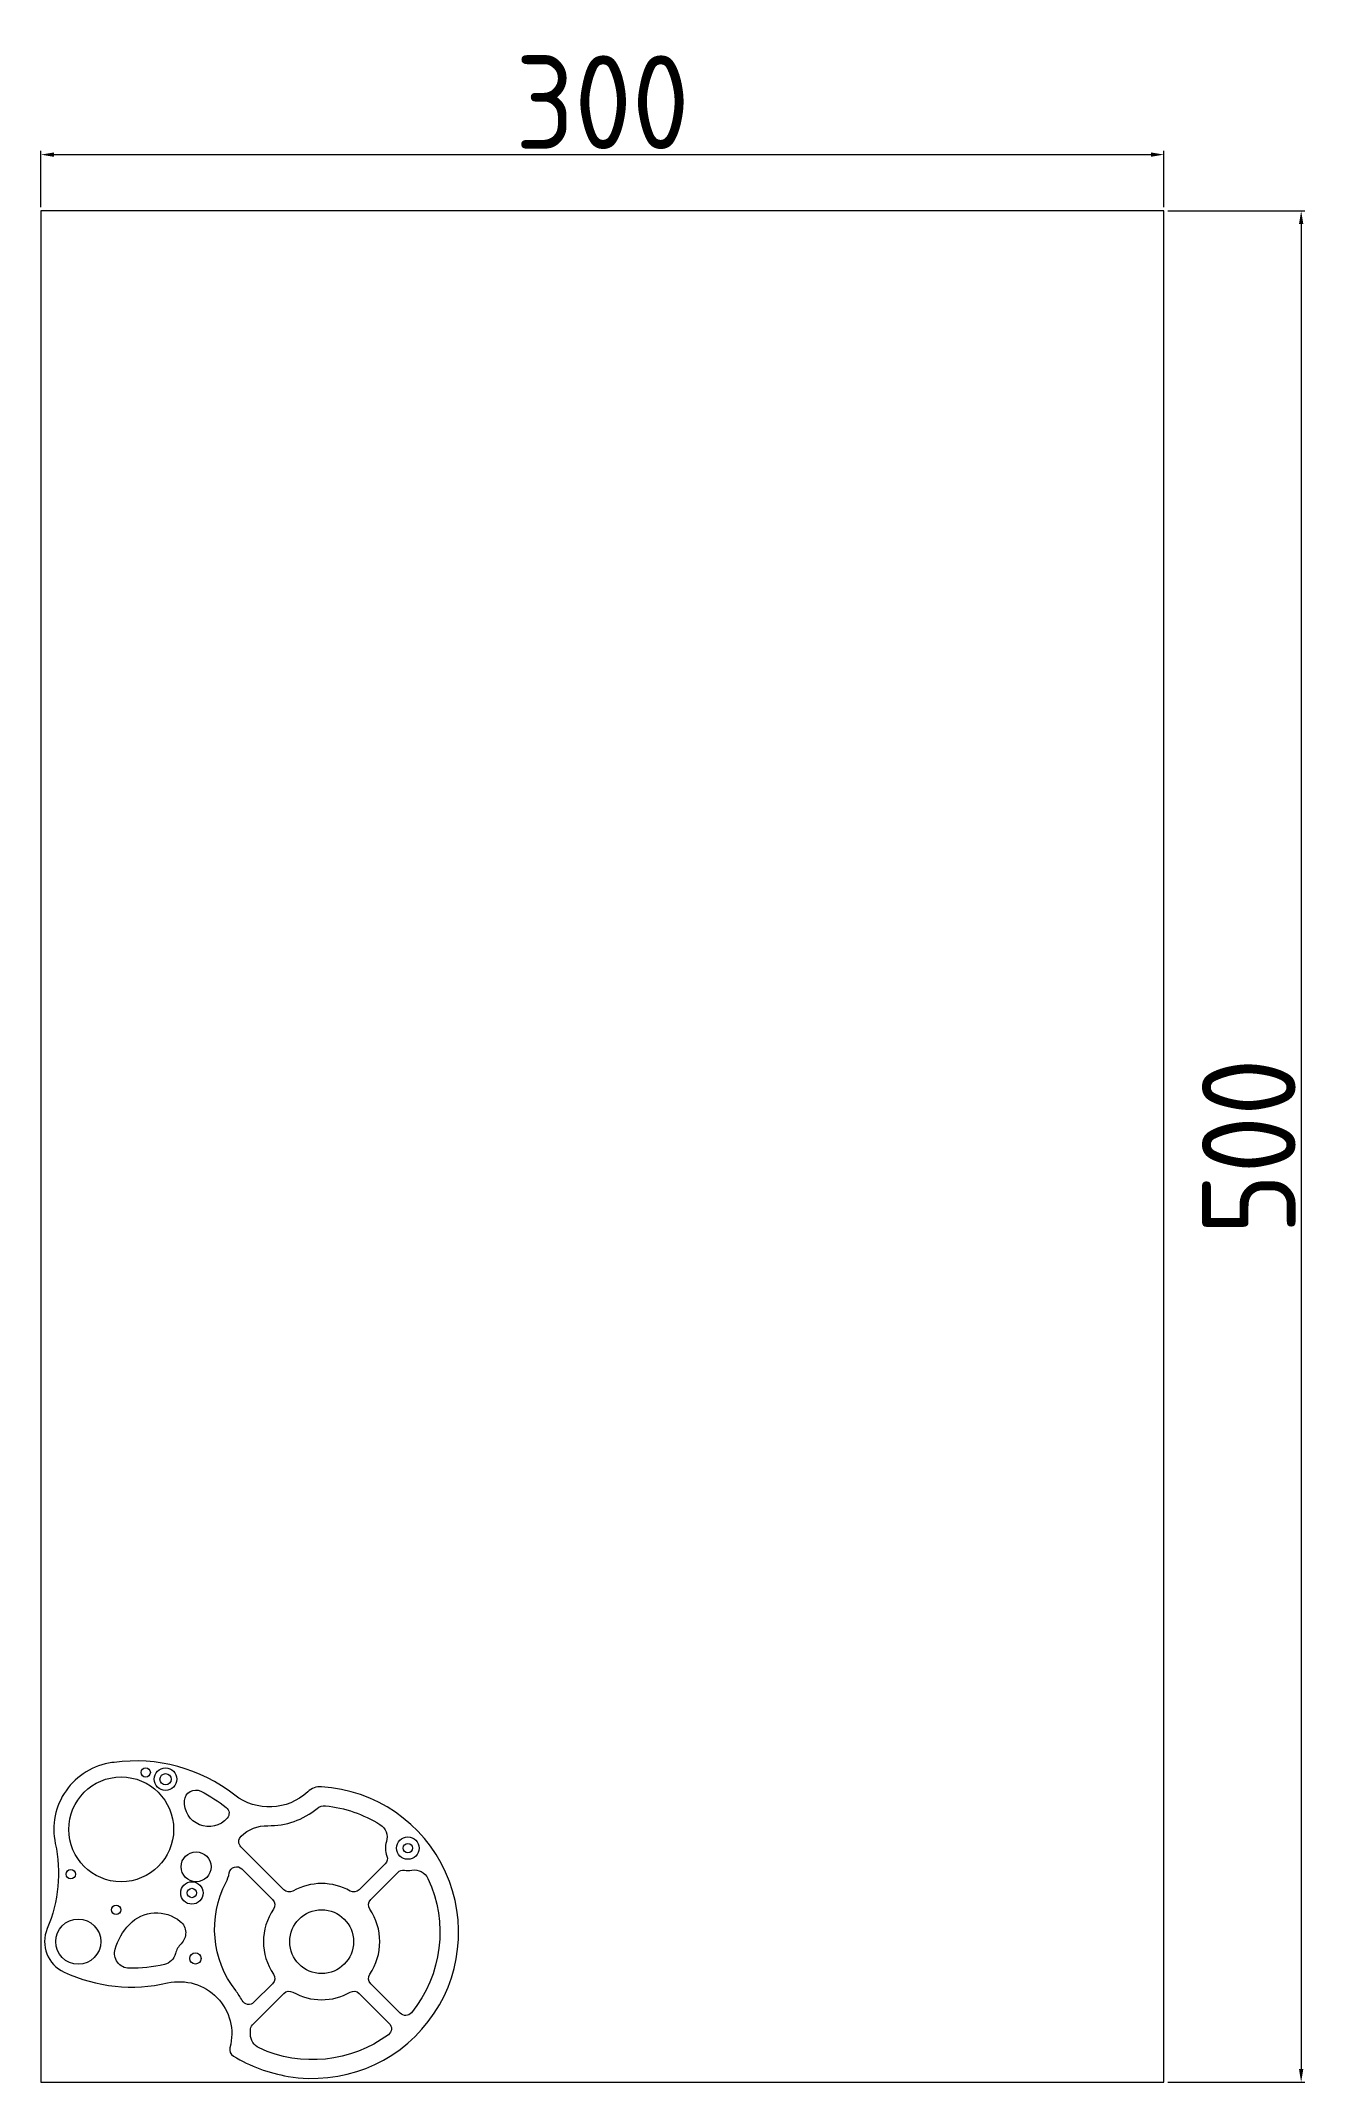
# Model space of a CAD drawing. Header units: millimetres. Extents: x 0 to 339, y 0 to 545.
import ezdxf

# ---------------------------------------------------------------- set-up
doc = ezdxf.new("R2010")
doc.units = ezdxf.units.MM
doc.styles.get("Standard").update_dxf_attribs({"font": 'ISOCP.SHX', "height": 25, "bigfont": 'EXTFONT.SHX'})
doc.dimstyles.new('AM_ISO', dxfattribs={"dimtxt": 3.5, "dimasz": 3.5, "dimexe": 1, "dimexo": 1, "dimgap": 1.5, "dimtad": 1, "dimdsep": 46, "dimtxsty": 'STANDARD', "dimcen": 0, "dimclrd": 256, "dimclre": 256, "dimclrt": 140, "dimadec": 0, "dimazin": 2, "dimtp": 0.1, "dimtm": 0.1, "dimtfac": 0.71, "dimtdec": 3, "dimtmove": 0, "dimatfit": 3, "dimfxl": 1, "dimlwd": -1, "dimlwe": -1, "dimarcsym": 0})

# ---------------------------------------------------------------- blocks, each defined once
blk = doc.blocks.new('*D8')
at = {"linetype": 'ByBlock'}
for p, q in [((0, 501), (0, 516.04)), ((3.5, 515.04), (296.5, 515.04)), ((300, 501), (300, 516.04))]:
    blk.add_line(p, q, dxfattribs=at)
for points in [[(3.5, 515.62), (3.5, 514.45), (0, 515.04)], [(296.5, 515.62), (296.5, 514.45), (300, 515.04)]]:
    blk.add_solid(points)
at = {"layer": 'Defpoints', "color": 0}
for p in [(300, 515.04), (0, 500), (300, 500)]:
    blk.add_point(p, dxfattribs=at)
at = {"color": 140, "insert": (150, 529.04), "char_height": 25, "attachment_point": 5}
blk.add_mtext('300', dxfattribs=at)
blk = doc.blocks.new('*D9')
at = {"linetype": 'ByBlock'}
for p, q in [((301, 500), (337.65, 500)), ((336.65, 496.5), (336.65, 3.5)), ((301, 0), (337.65, 0))]:
    blk.add_line(p, q, dxfattribs=at)
for points in [[(336.07, 496.5), (337.23, 496.5), (336.65, 500)], [(336.07, 3.5), (337.23, 3.5), (336.65, 0)]]:
    blk.add_solid(points)
at = {"layer": 'Defpoints', "color": 0}
for p in [(300, 500), (300, 0), (336.65, 0)]:
    blk.add_point(p, dxfattribs=at)
at = {"color": 140, "insert": (322.65, 250), "char_height": 25, "attachment_point": 5, "rotation": 90}
blk.add_mtext('500', dxfattribs=at)

msp = doc.modelspace()

# ---------------------------------------------------------------- linework, layer by layer
at = {"color": 5}
for p, q in [((300, 500), (0, 500)), ((0, 500), (0, 0)), ((300, 0), (300, 500)), ((0, 0), (300, 0))]:
    msp.add_line(p, q, dxfattribs=at)
for points in [[(3.866, 63.785, -0.1537907), (1.71, 41.051, 0.4046356), (6.227, 29.377, 0.1660372), (33.871, 26.505, -0.5657728), (50.52, 9.219, 0.3345953), (51.419, 6.985, 0.0939198), (66.084, 1.548, 1.0544759), (75.004, 78.926, 0.2064611), (71.278, 77.585, -0.3696191), (51.785, 76.716, 0.2020855), (19.554, 85.453, 0.0008735), (19, 85.378, 0.4357774)], [(49.513, 73.414, -0.4274043), (49.782, 70.536, -0.7213099), (38.389, 75.266, -0.5338013), (42.721, 77.733, -0.0517303)], [(64.948, 51.382), (53.463, 62.866, -0.4186641), (53.485, 65.716, -0.1999631), (60.64, 68.537, 0.1800274), (73.805, 73.15, -0.2012129), (76.025, 73.827, -0.1147002), (90.594, 68.847, -0.3391134), (92.304, 64.291, 0.1655208), (92.433, 60.426, -0.2948139), (91.976, 58.305), (85.052, 51.382, -0.3371792), (82.652, 51.056, 0.263578), (67.348, 51.056, -0.3371792)], [(61.895, 26.319), (56.931, 21.355, -0.5031981), (53.754, 21.825, 0.0414537), (52.045, 24.466, -0.2918981), (49.461, 53.4, 0.0742776), (50.324, 55.916, -0.6041405), (53.705, 56.967), (61.895, 48.777, -0.3593288), (62.138, 46.243, 0.3062966), (62.138, 28.853, -0.3593288)], [(88.105, 48.777), (95.387, 56.059, -0.2398238), (97.112, 56.621, 0.0827308), (99.084, 56.638, -0.3391134), (103.401, 54.392, -0.2874033), (98.984, 18.559, -0.444724), (96.017, 18.406), (88.105, 26.319, -0.3593288), (87.862, 28.853, 0.3062966), (87.862, 46.243, -0.3593288)], [(19.828, 35.528, -0.1215293), (23.652, 42.171, -0.3928159), (37.242, 42.96, -0.4472125), (37.475, 37.001, 0.1408171), (35.96, 34.368, -0.2811355), (32.997, 31.436, -0.0624002), (23.604, 30.422, -0.4936382)], [(85.052, 23.714), (93.063, 15.704, -0.4581612), (92.839, 12.682, -0.2743339), (58.322, 9.142, -0.2933405), (56.002, 12.787, 0.0135008), (55.978, 13.813, -0.2119869), (56.561, 15.328), (64.948, 23.714, -0.3371792), (67.348, 24.04, 0.263578), (82.652, 24.04, -0.3371792)]]:
    msp.add_lwpolyline(points, format="xyb", close=True)
for centre, radius in [((28.006, 82.748), 1.25), ((33.306, 80.948), 3), ((33.306, 80.948), 1.5), ((21.468, 67.548), 14), ((98.045, 62.548), 3), ((41.473, 57.548), 4), ((98.045, 62.548), 1.25), ((8, 55.548), 1.25), ((40.359, 50.548), 3), ((40.359, 50.548), 1.25), ((20.1, 46.048), 1.25), ((75, 37.548), 8.525), ((10, 37.548), 6.025), ((41.299, 33.048), 1.5)]:
    msp.add_circle(centre, radius)

# ---------------------------------------------------------------- dimensions: what is measured, and where the dimension line sits
dim = msp.add_linear_dim(base=(300, 515.038), p1=(0, 500), p2=(300, 500), dimstyle='AM_ISO')
dim.commit()
dim.dimension.update_dxf_attribs({"geometry": '*D8', "text_midpoint": (150, 529.038)})
dim = msp.add_linear_dim(base=(336.65, 0), p1=(300, 500), p2=(300, 0), angle=90, dimstyle='AM_ISO')
dim.commit()
dim.dimension.update_dxf_attribs({"geometry": '*D9', "text_midpoint": (322.65, 250)})

doc.saveas('drawing.dxf')
